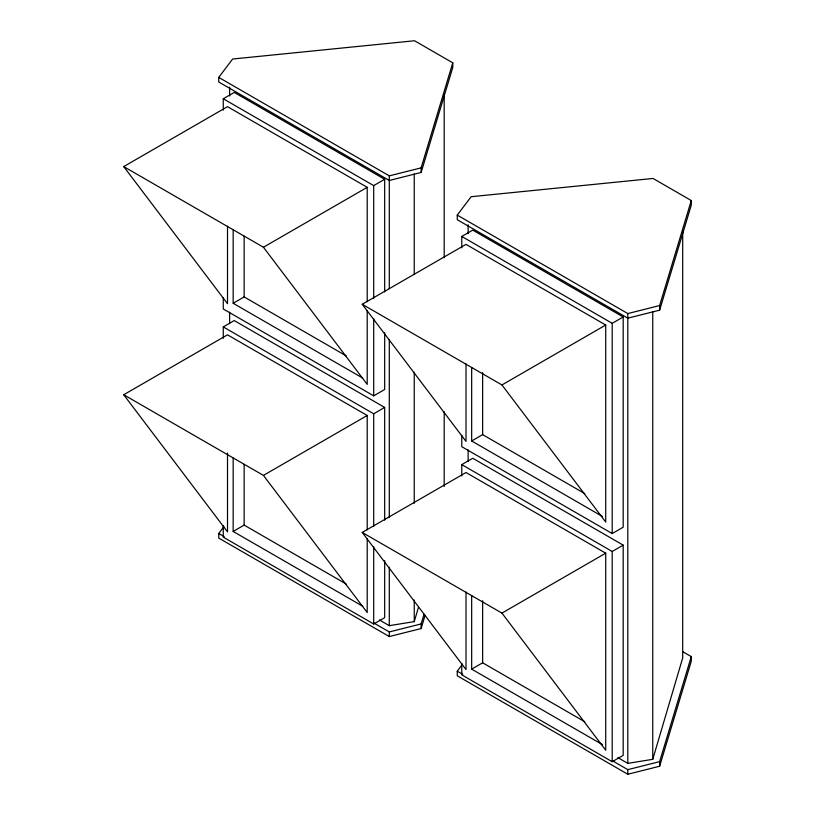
<?xml version="1.0" encoding="UTF-8"?>
<svg xmlns="http://www.w3.org/2000/svg" width="815" height="815" viewBox="0 0 815 815"><rect width="100%" height="100%" fill="white"/><g stroke="black" fill="none" stroke-linecap="round" stroke-linejoin="round"><path stroke-width="1.22" d="M379.382 619.94L389.295 625.665L414.244 621.631L418.523 607.144M617.892 757.644L627.805 763.36L652.754 759.325L682.695 657.929L682.695 230.971M421.131 172.464L421.131 167.859L452.773 62.826L414.529 40.75L232.621 59.026L218.756 77.394L218.756 82.009L389.295 180.472L421.131 172.464L452.773 67.441L452.773 62.826M223.86 526.704L218.756 533.479L218.756 538.083L389.295 636.546L421.131 628.548L421.131 623.933L424.034 614.276M421.131 628.548L425.124 615.264M659.63 310.169L659.63 305.554L691.283 200.531L653.039 178.454L471.131 196.721L457.256 215.099L457.256 219.714L627.805 318.176L659.63 310.169L691.283 205.136L691.283 200.531M462.37 664.408L457.256 671.183L457.256 675.788L627.805 774.25L659.63 766.243L659.63 761.638L691.283 656.605L682.542 651.562M659.63 766.243L691.283 661.22L691.283 656.605M223.269 110.147L223.269 98.758L234.241 92.411L384.68 179.269L384.68 291.984M227.507 226.163L227.507 303.71L123.717 166.586L227.507 106.663L367.208 187.328L367.208 301.744M123.717 166.586L263.428 247.24L367.208 187.328M223.269 98.758L373.708 185.606L384.68 179.269M233.161 229.84L233.161 303.282L244.143 296.935L346.243 355.89M223.269 338.306L223.269 326.917L234.241 320.57L384.68 407.429L384.68 520.153M227.507 453.048L227.507 531.869L123.717 394.745L227.507 334.822L367.208 415.487L367.208 529.903M461.769 247.852L461.769 236.452L472.751 230.115L623.19 316.974L623.19 527.213L612.208 533.55L461.769 446.691L461.769 435.291M362.227 304.28L466.007 244.368L605.718 325.022L605.718 522.069L501.938 384.945L362.227 304.28L466.007 441.414L466.007 363.867M223.269 297.597L223.269 308.987L373.708 395.846L384.68 389.509L384.68 332.52M123.717 394.745L263.428 475.4L367.208 415.487M223.269 326.917L373.708 413.765L384.68 407.429M233.161 457.999L233.161 531.441L244.143 525.105L346.243 584.049M501.938 384.945L605.718 325.022M461.769 236.452L612.208 323.311L623.19 316.974M471.671 367.545L471.671 440.976L482.643 434.639L584.752 493.584M461.769 476.011L461.769 464.611L472.751 458.274L623.19 545.133L623.19 755.373L612.208 761.709L461.769 674.851L461.769 663.451M362.227 532.439L466.007 472.527L605.718 553.181L605.718 750.228L501.938 613.104L362.227 532.439L466.007 669.573L466.007 592.026M223.269 525.757L223.269 537.146L373.708 624.005L384.68 617.668L384.68 560.679M501.938 613.104L605.718 553.181M461.769 464.611L612.208 551.47L623.19 545.133M471.671 595.704L471.671 669.135L482.643 662.799L584.752 721.744M218.756 77.394L389.295 175.867L421.131 167.859M457.256 215.099L627.805 313.561L659.63 305.554M373.891 623.047L389.295 631.941L421.131 623.933M612.401 760.752L627.805 769.645L659.63 761.638M233.161 303.282L362.716 378.068M471.671 440.976L602.316 516.404M233.161 531.441L362.716 606.228M471.671 669.135L602.316 744.564M218.756 533.479L224.257 536.657M457.256 671.183L462.757 674.351M263.428 247.24L367.208 384.374L367.208 310.637M263.428 475.4L367.208 612.534L367.208 538.797M652.754 311.676L652.754 759.325M627.805 313.561L627.805 763.36M627.805 769.645L627.805 774.25M612.208 323.311L612.208 533.55M612.208 551.47L612.208 761.709M482.643 372.598L482.643 434.639M482.643 600.757L482.643 662.799M468.136 224.797L468.136 233.701M468.136 449.89L468.136 461.341M444.185 94.122L444.185 257.713M444.185 411.769L444.185 486.402M414.244 173.972L414.244 274.441M414.244 372.363L414.244 503.354M414.244 600.013L414.244 621.631M389.295 175.867L389.295 288.653M389.295 339.519L389.295 517.566M389.295 567.159L389.295 625.665M389.295 631.941L389.295 636.546M373.708 185.606L373.708 298.331M373.708 318.594L373.708 395.846M373.708 413.765L373.708 526.49M373.708 546.753L373.708 624.005M244.143 236.167L244.143 296.935M244.143 464.326L244.143 525.105M229.626 87.093L229.626 95.997M229.626 312.196L229.626 323.637"/></g></svg>
